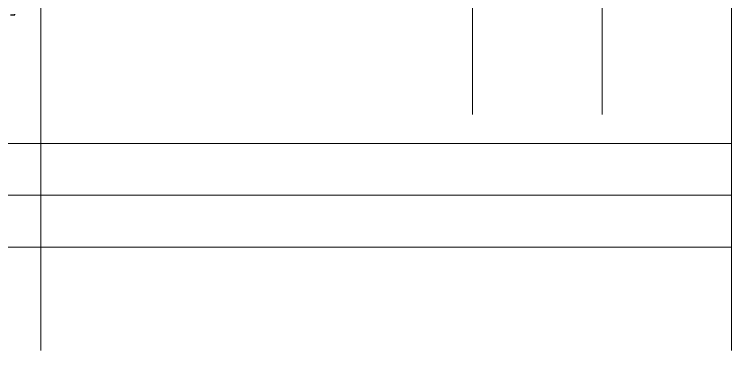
# Model space of a CAD drawing. Header units: metres. Extents: x 0 to 434, y -50 to 331.
# Drawn here: x 214.3 to 297.4, y 36.1 to 75.1 of the extents above; entities that cross this region are included whole.
import ezdxf

# ---------------------------------------------------------------- set-up
doc = ezdxf.new("R2010")
doc.units = ezdxf.units.M
for name, color, linetype in [('A-ANNO', 7, 'Continuous'), ('A-DIMS', 7, 'Continuous'), ('A-WIN', 7, 'Continuous')]:
    doc.layers.add(name, color=color, linetype=linetype)

msp = doc.modelspace()

# ---------------------------------------------------------------- linework, layer by layer
at = {"layer": 'A-ANNO', "linetype": 'Continuous', "lineweight": 18, "true_color": 0x000000}
for p, q in [((217.399, 224.487), (217.399, 36.119)), ((297.399, 224.487), (297.399, 36.119)), ((267.399, 127.127), (267.399, 63.493)), ((282.399, 92.127), (282.399, 63.493))]:
    msp.add_line(p, q, dxfattribs=at)
at = {"layer": 'A-DIMS', "linetype": 'Continuous', "lineweight": 18, "true_color": 0x000000}
for p, q in [((187.399, 60.119), (217.399, 60.119)), ((217.399, 60.119), (267.399, 60.119)), ((267.399, 60.119), (282.399, 60.119)), ((282.399, 60.119), (297.399, 60.119)), ((127.399, 54.119), (217.399, 54.119)), ((217.399, 54.119), (297.399, 54.119)), ((127.399, 48.119), (297.399, 48.119))]:
    msp.add_line(p, q, dxfattribs=at)
at = {"layer": 'A-WIN', "linetype": 'Continuous', "lineweight": 25, "true_color": 0x000000}
for points in [[(213.899, 75.027), (213.962, 75.027), (214.024, 75.027), (214.087, 75.027), (214.149, 75.027), (214.212, 75.027), (214.274, 75.027), (214.337, 75.027), (214.399, 75.027)], [(214.399, 75.027), (214.399, 75.039), (214.399, 75.052), (214.399, 75.064), (214.399, 75.077), (214.399, 75.089), (214.399, 75.102), (214.399, 75.114), (214.399, 75.127)]]:
    msp.add_lwpolyline(points, dxfattribs=at)

doc.saveas('drawing.dxf')
